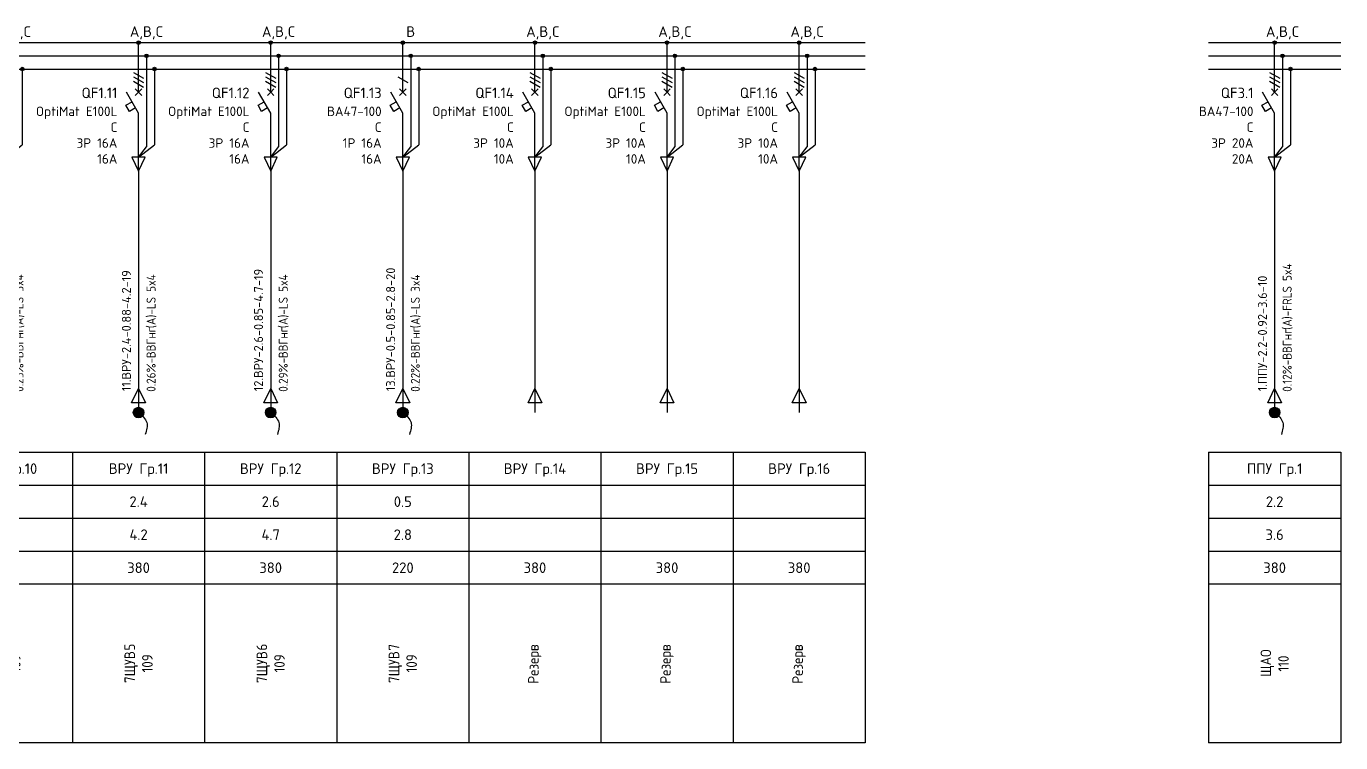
# Model space of a CAD drawing. Header units: millimetres. Extents: x -4379 to 694, y -18291 to 2656.
# Drawn here: x -2721.2 to -2472.5, y 2520.4 to 2656 of the extents above; entities that cross this region are included whole.
import ezdxf
from ezdxf.enums import TextEntityAlignment as Align

# ---------------------------------------------------------------- set-up
doc = ezdxf.new("R2010")
doc.units = ezdxf.units.MM
for name, color, linetype in [('Автомат защитный', 7, 'Continuous'), ('Принципиальная схема КТП -для ОДНОЛИНЕЙКИ', 7, 'Continuous'), ('ПРОВОДНИКИ', 7, 'Continuous'), ('Секция ППУ', 7, 'Continuous')]:
    doc.layers.add(name, color=color, linetype=linetype)
doc.layers.add('ЭС АВ', color=7, linetype='Continuous', lineweight=18)
doc.layers.add('ЭС рамка', color=7, linetype='Continuous', lineweight=18)
doc.styles.add('SLD_Style', font='isocpeur.ttf', dxfattribs={"width": 0.9})

# ---------------------------------------------------------------- blocks, each defined once
blk = doc.blocks.new('*U58')
h = blk.add_hatch(color=256)
h.dxf.hatch_style = 1
edge = h.paths.add_edge_path()
edge.add_ellipse((12.5, 132.5), major_axis=(0, 0.333), ratio=1, start_angle=0, end_angle=360)
h = blk.add_hatch(color=256)
h.dxf.hatch_style = 1
edge = h.paths.add_edge_path()
edge.add_ellipse((14, 130), major_axis=(0, 0.333), ratio=1, start_angle=0, end_angle=360)
h = blk.add_hatch(color=256)
h.dxf.hatch_style = 1
edge = h.paths.add_edge_path()
edge.add_ellipse((15.5, 127.5), major_axis=(0, 0.333), ratio=1, start_angle=0, end_angle=360)
at = {"lineweight": 30}
for p, q in [((14, 129.67), (14, 123.11)), ((15.5, 127.17), (15.5, 113.13)), ((14, 123.11), (14, 112.8)), ((0, 55), (25, 55)), ((0, 55), (0, 0)), ((25, 55), (25, 0)), ((0, 48.75), (25, 48.75)), ((0, 42.5), (25, 42.5)), ((0, 36.25), (25, 36.25))]:
    blk.add_line(p, q, dxfattribs=at)
at = {"layer": 'Автомат защитный', "lineweight": 30}
for p, q in [((12.5, 123.11), (12.5, 132.17)), ((11.54, 126.87), (13.46, 125.76)), ((11.54, 126.04), (13.46, 124.93)), ((11.54, 125.2), (13.46, 124.09)), ((12.5, 119.17), (10.22, 123.11)), ((10.1, 120.66), (11.26, 121.32)), ((10.77, 119.5), (10.1, 120.66)), ((11.92, 120.17), (10.77, 119.5)), ((12.5, 108.54), (12.5, 119.17))]:
    blk.add_line(p, q, dxfattribs=at)
blk.add_ellipse((12.5, 132.5), major_axis=(0, 0.333), ratio=1, start_param=-1.570796, end_param=4.712389, dxfattribs=at)
at = {"layer": 'Принципиальная схема КТП -для ОДНОЛИНЕЙКИ', "lineweight": 30}
for p, q in [((12.5, 108.54), (12.5, 99.73)), ((11.19, 64.32), (12.5, 67.06)), ((12.5, 67.06), (13.81, 64.32)), ((13.81, 64.32), (11.19, 64.32)), ((12.5, 64.32), (12.5, 62.5))]:
    blk.add_line(p, q, dxfattribs=at)
at = {"layer": 'ПРОВОДНИКИ', "lineweight": 30}
for p, q in [((12.5, 110.81), (15.5, 113.13)), ((12.5, 110.81), (14, 112.8)), ((13.75, 110.81), (11.25, 110.81)), ((11.25, 110.81), (12.5, 108.2)), ((12.5, 108.2), (13.75, 110.81)), ((11.19, 64.31), (12.5, 67.06)), ((12.5, 67.06), (13.81, 64.31)), ((13.81, 64.31), (11.19, 64.31))]:
    blk.add_line(p, q, dxfattribs=at)
at = {"layer": 'ПРОВОДНИКИ', "lineweight": 30, "ltscale": 100}
blk.add_line((12.5, 99.73), (12.5, 64.32), dxfattribs=at)
at = {"layer": 'ПРОВОДНИКИ', "color": 7, "linetype": 'Continuous', "lineweight": 30}
for centre in [(14, 130), (15.5, 127.5), (15.5, 127.5)]:
    blk.add_ellipse(centre, major_axis=(0, 0.333), ratio=1, start_param=-1.570796, end_param=4.712389, dxfattribs=at)
at = {"layer": 'ЭС АВ', "color": 7, "lineweight": 30}
for q in [(11.88, 123.74), (11.88, 122.49), (13.12, 123.74), (13.12, 122.49)]:
    blk.add_line((12.5, 123.11), q, dxfattribs=at)
at = {"layer": 'ЭС рамка', "color": 7, "linetype": 'Continuous', "lineweight": 30}
for p, q in [((0, 132.5), (12.17, 132.5)), ((12.83, 132.5), (25, 132.5))]:
    blk.add_line(p, q, dxfattribs=at)
at = {"layer": 'ЭС рамка', "color": 5, "linetype": 'Continuous', "lineweight": 30}
for p, q in [((0, 130), (13.67, 130)), ((14.33, 130), (25, 130))]:
    blk.add_line(p, q, dxfattribs=at)
at = {"layer": 'ЭС рамка', "color": 94, "linetype": 'Continuous', "lineweight": 30}
for p, q in [((0, 127.5), (15.17, 127.5)), ((15.83, 127.5), (25, 127.5))]:
    blk.add_line(p, q, dxfattribs=at)
at = {"layer": 'ЭС рамка', "lineweight": 30}
for p, q in [((25, 30), (0, 30)), ((25, 0), (0, 0))]:
    blk.add_line(p, q, dxfattribs=at)
at = {"style": 'SLD_Style'}
for tag, p in [('LABEL', (12.5, 51.88)), ('INSTALLEDPOWER', (12.5, 45.63)), ('CURRENT', (12.5, 39.37)), ('VOLTAGE', (12.5, 33.13))]:
    blk.add_attdef(tag, text='', height=2, dxfattribs=at).set_placement(p, align=Align.MIDDLE_CENTER)
blk.add_attdef('TEXT', text='', height=2, rotation=90, dxfattribs=at).set_placement((12.5, 15), align=Align.MIDDLE_CENTER)
at = {"layer": 'Автомат защитный', "style": 'SLD_Style'}
blk.add_attdef('PHASE', text='', height=2, dxfattribs=at).set_placement((14, 134.59), align=Align.MIDDLE_CENTER)
for tag, height, p in [('NUMBER', 2, (8.49, 122.99)), ('SWITCHTYPE', 1.8, (8.49, 119.5)), ('SWITCHRELEASE', 1.8, (8.49, 116.5)), ('SWITCHNOMINALCURRENT', 1.8, (8.49, 113.5)), ('SWITCHRELEASECURRENT', 1.8, (8.49, 110.5)), ('RCDTYPE', 1.8, (8.49, 107.5)), ('RCDSETPOINT', 1.8, (8.49, 104.5))]:
    blk.add_attdef(tag, text='', height=height, dxfattribs=at).set_placement(p, align=Align.MIDDLE_RIGHT)
blk.add_attdef('LINE_A', text='', height=1.7, rotation=90, dxfattribs=at).set_placement((10.19, 65.45), align=Align.MIDDLE_LEFT)
blk.add_attdef('LINE_B', text='', height=1.7, rotation=90, dxfattribs=at).set_placement((13.85, 65.45), align=Align.TOP_LEFT)
blk = doc.blocks.new('*U21')
at = {"linetype": 'ByBlock', "lineweight": 30}
h = blk.add_hatch(color=256, dxfattribs=at)
h.paths.add_polyline_path([(-0.4, 0.9, -0.414214), (0.92, 0.37), (0, -0.02)])
h.paths.add_polyline_path([(0.92, 0.37, -0.101228), (1, -0.02, -0.30039), (0.39, -0.94), (0, -0.02)])
h.paths.add_polyline_path([(-0.4, 0.9), (0.39, -0.94, -0.538), (-1, -0.02, -0.30039)])
blk.add_circle((0, -0.02), 1, dxfattribs=at)
blk.add_spline([(0, 0), (1.55, -1.88), (1.27, -4.16)], degree=3, dxfattribs=at)
blk = doc.blocks.new('*U57')
h = blk.add_hatch(color=256)
h.dxf.hatch_style = 1
edge = h.paths.add_edge_path()
edge.add_ellipse((12.5, 132.5), major_axis=(0, 0.333), ratio=1, start_angle=0, end_angle=360)
h = blk.add_hatch(color=256)
h.dxf.hatch_style = 1
edge = h.paths.add_edge_path()
edge.add_ellipse((14, 130), major_axis=(0, 0.333), ratio=1, start_angle=0, end_angle=360)
h = blk.add_hatch(color=256)
h.dxf.hatch_style = 1
edge = h.paths.add_edge_path()
edge.add_ellipse((15.5, 127.5), major_axis=(0, 0.333), ratio=1, start_angle=0, end_angle=360)
at = {"lineweight": 30}
for p, q in [((14, 129.67), (14, 123.11)), ((15.5, 127.17), (15.5, 113.13)), ((14, 123.11), (14, 112.8)), ((0, 55), (25, 55)), ((0, 55), (0, 0)), ((25, 55), (25, 0)), ((0, 48.75), (25, 48.75)), ((0, 42.5), (25, 42.5)), ((0, 36.25), (25, 36.25))]:
    blk.add_line(p, q, dxfattribs=at)
at = {"layer": 'Автомат защитный', "lineweight": 30}
for p, q in [((12.5, 123.11), (12.5, 132.17)), ((11.54, 126.04), (13.46, 124.93)), ((12.5, 119.17), (10.22, 123.11)), ((10.1, 120.66), (11.26, 121.32)), ((10.77, 119.5), (10.1, 120.66)), ((11.92, 120.17), (10.77, 119.5)), ((12.5, 108.54), (12.5, 119.17))]:
    blk.add_line(p, q, dxfattribs=at)
blk.add_ellipse((12.5, 132.5), major_axis=(0, 0.333), ratio=1, start_param=-1.570796, end_param=4.712389, dxfattribs=at)
at = {"layer": 'Принципиальная схема КТП -для ОДНОЛИНЕЙКИ', "lineweight": 30}
for p, q in [((12.5, 108.54), (12.5, 99.73)), ((11.19, 64.32), (12.5, 67.06)), ((12.5, 67.06), (13.81, 64.32)), ((13.81, 64.32), (11.19, 64.32)), ((12.5, 64.32), (12.5, 62.5))]:
    blk.add_line(p, q, dxfattribs=at)
at = {"layer": 'ПРОВОДНИКИ', "lineweight": 30}
for p, q in [((12.5, 110.81), (15.5, 113.13)), ((12.5, 110.81), (14, 112.8)), ((13.75, 110.81), (11.25, 110.81)), ((11.25, 110.81), (12.5, 108.2)), ((12.5, 108.2), (13.75, 110.81)), ((11.19, 64.31), (12.5, 67.06)), ((12.5, 67.06), (13.81, 64.31)), ((13.81, 64.31), (11.19, 64.31))]:
    blk.add_line(p, q, dxfattribs=at)
at = {"layer": 'ПРОВОДНИКИ', "lineweight": 30, "ltscale": 100}
blk.add_line((12.5, 99.73), (12.5, 64.32), dxfattribs=at)
at = {"layer": 'ПРОВОДНИКИ', "color": 7, "linetype": 'Continuous', "lineweight": 30}
for centre in [(14, 130), (15.5, 127.5), (15.5, 127.5)]:
    blk.add_ellipse(centre, major_axis=(0, 0.333), ratio=1, start_param=-1.570796, end_param=4.712389, dxfattribs=at)
at = {"layer": 'ЭС АВ', "color": 7, "lineweight": 30}
for q in [(11.88, 123.74), (11.88, 122.49), (13.12, 123.74), (13.12, 122.49)]:
    blk.add_line((12.5, 123.11), q, dxfattribs=at)
at = {"layer": 'ЭС рамка', "color": 7, "linetype": 'Continuous', "lineweight": 30}
for p, q in [((0, 132.5), (12.17, 132.5)), ((12.83, 132.5), (25, 132.5))]:
    blk.add_line(p, q, dxfattribs=at)
at = {"layer": 'ЭС рамка', "color": 5, "linetype": 'Continuous', "lineweight": 30}
for p, q in [((0, 130), (13.67, 130)), ((14.33, 130), (25, 130))]:
    blk.add_line(p, q, dxfattribs=at)
at = {"layer": 'ЭС рамка', "color": 94, "linetype": 'Continuous', "lineweight": 30}
for p, q in [((0, 127.5), (15.17, 127.5)), ((15.83, 127.5), (25, 127.5))]:
    blk.add_line(p, q, dxfattribs=at)
at = {"layer": 'ЭС рамка', "lineweight": 30}
for p, q in [((25, 30), (0, 30)), ((25, 0), (0, 0))]:
    blk.add_line(p, q, dxfattribs=at)
at = {"style": 'SLD_Style'}
for tag, p in [('LABEL', (12.5, 51.88)), ('INSTALLEDPOWER', (12.5, 45.63)), ('CURRENT', (12.5, 39.37)), ('VOLTAGE', (12.5, 33.13))]:
    blk.add_attdef(tag, text='', height=2, dxfattribs=at).set_placement(p, align=Align.MIDDLE_CENTER)
blk.add_attdef('TEXT', text='', height=2, rotation=90, dxfattribs=at).set_placement((12.5, 15), align=Align.MIDDLE_CENTER)
at = {"layer": 'Автомат защитный', "style": 'SLD_Style'}
blk.add_attdef('PHASE', text='', height=2, dxfattribs=at).set_placement((14, 134.59), align=Align.MIDDLE_CENTER)
for tag, height, p in [('NUMBER', 2, (8.49, 122.99)), ('SWITCHTYPE', 1.8, (8.49, 119.5)), ('SWITCHRELEASE', 1.8, (8.49, 116.5)), ('SWITCHNOMINALCURRENT', 1.8, (8.49, 113.5)), ('SWITCHRELEASECURRENT', 1.8, (8.49, 110.5)), ('RCDTYPE', 1.8, (8.49, 107.5)), ('RCDSETPOINT', 1.8, (8.49, 104.5))]:
    blk.add_attdef(tag, text='', height=height, dxfattribs=at).set_placement(p, align=Align.MIDDLE_RIGHT)
blk.add_attdef('LINE_A', text='', height=1.7, rotation=90, dxfattribs=at).set_placement((10.19, 65.45), align=Align.MIDDLE_LEFT)
blk.add_attdef('LINE_B', text='', height=1.7, rotation=90, dxfattribs=at).set_placement((13.85, 65.45), align=Align.TOP_LEFT)

msp = doc.modelspace()

# ---------------------------------------------------------------- block references
at = {"layer": 'Секция ППУ', "lineweight": 0}
ref = msp.add_blockref('*U58', (-2737.445, 2520.419, -0.006), dxfattribs=at)
ref.add_attrib('LABEL', 'ВРУ Гр.10', dxfattribs={"layer": '0', "height": 2, "style": 'SLD_Style'}).set_placement((-2724.945, 2572.294, -0.006), align=Align.MIDDLE_CENTER)
ref.add_attrib('INSTALLEDPOWER', '2.4', dxfattribs={"layer": '0', "height": 2, "style": 'SLD_Style'}).set_placement((-2724.945, 2566.044, -0.006), align=Align.MIDDLE_CENTER)
ref.add_attrib('CURRENT', '4.2', dxfattribs={"layer": '0', "height": 2, "style": 'SLD_Style'}).set_placement((-2724.945, 2559.794, -0.006), align=Align.MIDDLE_CENTER)
ref.add_attrib('VOLTAGE', '380', dxfattribs={"layer": '0', "height": 2, "style": 'SLD_Style'}).set_placement((-2724.945, 2553.544, -0.006), align=Align.MIDDLE_CENTER)
ref.add_attrib('LINE_A', ' 10.ВРУ-2.4-0.88-4.2-18', dxfattribs={"layer": 'Автомат защитный', "height": 1.7, "rotation": 90, "style": 'SLD_Style'}).set_placement((-2727.251, 2585.87, -0.006), align=Align.MIDDLE_LEFT)
ref.add_attrib('LINE_B_001', ' 0.25%%%-', (-2721.725, 2585.87, -0.006), dxfattribs={"layer": 'Автомат защитный', "height": 1.7, "rotation": 90, "style": 'SLD_Style', "width": 0.9})
ref.add_attrib('PHASE', 'A,B,C', dxfattribs={"layer": 'Автомат защитный', "height": 2, "style": 'SLD_Style'}).set_placement((-2723.445, 2655.01, -0.006), align=Align.MIDDLE_CENTER)
ref.add_attrib('NUMBER', 'QF1.10', dxfattribs={"layer": 'Автомат защитный', "height": 2, "style": 'SLD_Style'}).set_placement((-2728.956, 2643.406, -0.006), align=Align.MIDDLE_RIGHT)
ref.add_attrib('SWITCHTYPE', 'OptiMat E100L', dxfattribs={"layer": 'Автомат защитный', "height": 1.8, "style": 'SLD_Style'}).set_placement((-2728.956, 2639.919, -0.006), align=Align.MIDDLE_RIGHT)
ref.add_attrib('SWITCHRELEASE', 'C', dxfattribs={"layer": 'Автомат защитный', "height": 1.8, "style": 'SLD_Style'}).set_placement((-2728.956, 2636.919, -0.006), align=Align.MIDDLE_RIGHT)
ref.add_attrib('SWITCHNOMINALCURRENT', '3Р 16А', dxfattribs={"layer": 'Автомат защитный', "height": 1.8, "style": 'SLD_Style'}).set_placement((-2728.956, 2633.919, -0.006), align=Align.MIDDLE_RIGHT)
ref.add_attrib('SWITCHRELEASECURRENT', '16А', dxfattribs={"layer": 'Автомат защитный', "height": 1.8, "style": 'SLD_Style'}).set_placement((-2728.956, 2630.919, -0.006), align=Align.MIDDLE_RIGHT)
ref.add_attrib('TEXT_001', '7', (-2725.612, 2531.639, -0.006), dxfattribs={"layer": '0', "height": 2, "rotation": 90, "style": 'SLD_Style', "width": 0.9})
ref.add_attrib('LINE_B_002', 'ВВГнг', (-2721.725, 2593.214, -0.006), dxfattribs={"layer": 'Автомат защитный', "height": 1.7, "rotation": 90, "style": 'SLD_Style', "width": 0.9})
ref.add_attrib('LINE_B_003', '(', (-2721.725, 2598.875, -0.006), dxfattribs={"layer": 'Автомат защитный', "height": 1.7, "rotation": 90, "style": 'SLD_Style', "width": 0.9})
ref.add_attrib('LINE_B_004', 'А', (-2721.725, 2599.487, -0.006), dxfattribs={"layer": 'Автомат защитный', "height": 1.7, "rotation": 90, "style": 'SLD_Style', "width": 0.9})
ref.add_attrib('LINE_B_005', ')-LS 5x4', (-2721.725, 2600.864, -0.006), dxfattribs={"layer": 'Автомат защитный', "height": 1.7, "rotation": 90, "style": 'SLD_Style', "width": 0.9})
ref.add_attrib('TEXT_002', 'ЩУВ', (-2725.612, 2532.899, -0.006), dxfattribs={"layer": '0', "height": 2, "rotation": 90, "style": 'SLD_Style', "width": 0.9})
ref.add_attrib('TEXT_003', '4', (-2725.612, 2537.759, -0.006), dxfattribs={"layer": '0', "height": 2, "rotation": 90, "style": 'SLD_Style', "width": 0.9})
ref.add_attrib('TEXT_004', '109', (-2722.278, 2533.709, -0.006), dxfattribs={"layer": '0', "height": 2, "rotation": 90, "style": 'SLD_Style', "width": 0.9})
ref = msp.add_blockref('*U58', (-2712.445, 2520.419, -0.006), dxfattribs=at)
ref.add_attrib('LABEL', 'ВРУ Гр.11', dxfattribs={"layer": '0', "height": 2, "style": 'SLD_Style'}).set_placement((-2699.945, 2572.294, -0.006), align=Align.MIDDLE_CENTER)
ref.add_attrib('INSTALLEDPOWER', '2.4', dxfattribs={"layer": '0', "height": 2, "style": 'SLD_Style'}).set_placement((-2699.945, 2566.044, -0.006), align=Align.MIDDLE_CENTER)
ref.add_attrib('CURRENT', '4.2', dxfattribs={"layer": '0', "height": 2, "style": 'SLD_Style'}).set_placement((-2699.945, 2559.794, -0.006), align=Align.MIDDLE_CENTER)
ref.add_attrib('VOLTAGE', '380', dxfattribs={"layer": '0', "height": 2, "style": 'SLD_Style'}).set_placement((-2699.945, 2553.544, -0.006), align=Align.MIDDLE_CENTER)
ref.add_attrib('LINE_A', ' 11.ВРУ-2.4-0.88-4.2-19', dxfattribs={"layer": 'Автомат защитный', "height": 1.7, "rotation": 90, "style": 'SLD_Style'}).set_placement((-2702.251, 2585.87, -0.006), align=Align.MIDDLE_LEFT)
ref.add_attrib('LINE_B_001', ' 0.26%%%-', (-2696.725, 2585.87, -0.006), dxfattribs={"layer": 'Автомат защитный', "height": 1.7, "rotation": 90, "style": 'SLD_Style', "width": 0.9})
ref.add_attrib('PHASE', 'A,B,C', dxfattribs={"layer": 'Автомат защитный', "height": 2, "style": 'SLD_Style'}).set_placement((-2698.445, 2655.01, -0.006), align=Align.MIDDLE_CENTER)
ref.add_attrib('NUMBER', 'QF1.11', dxfattribs={"layer": 'Автомат защитный', "height": 2, "style": 'SLD_Style'}).set_placement((-2703.956, 2643.406, -0.006), align=Align.MIDDLE_RIGHT)
ref.add_attrib('SWITCHTYPE', 'OptiMat E100L', dxfattribs={"layer": 'Автомат защитный', "height": 1.8, "style": 'SLD_Style'}).set_placement((-2703.956, 2639.919, -0.006), align=Align.MIDDLE_RIGHT)
ref.add_attrib('SWITCHRELEASE', 'C', dxfattribs={"layer": 'Автомат защитный', "height": 1.8, "style": 'SLD_Style'}).set_placement((-2703.956, 2636.919, -0.006), align=Align.MIDDLE_RIGHT)
ref.add_attrib('SWITCHNOMINALCURRENT', '3Р 16А', dxfattribs={"layer": 'Автомат защитный', "height": 1.8, "style": 'SLD_Style'}).set_placement((-2703.956, 2633.919, -0.006), align=Align.MIDDLE_RIGHT)
ref.add_attrib('SWITCHRELEASECURRENT', '16А', dxfattribs={"layer": 'Автомат защитный', "height": 1.8, "style": 'SLD_Style'}).set_placement((-2703.956, 2630.919, -0.006), align=Align.MIDDLE_RIGHT)
ref.add_attrib('TEXT_001', '7', (-2700.612, 2531.729, -0.006), dxfattribs={"layer": '0', "height": 2, "rotation": 90, "style": 'SLD_Style', "width": 0.9})
ref.add_attrib('LINE_B_002', 'ВВГнг', (-2696.725, 2593.214, -0.006), dxfattribs={"layer": 'Автомат защитный', "height": 1.7, "rotation": 90, "style": 'SLD_Style', "width": 0.9})
ref.add_attrib('LINE_B_003', '(', (-2696.725, 2598.875, -0.006), dxfattribs={"layer": 'Автомат защитный', "height": 1.7, "rotation": 90, "style": 'SLD_Style', "width": 0.9})
ref.add_attrib('LINE_B_004', 'А', (-2696.725, 2599.487, -0.006), dxfattribs={"layer": 'Автомат защитный', "height": 1.7, "rotation": 90, "style": 'SLD_Style', "width": 0.9})
ref.add_attrib('LINE_B_005', ')-LS 5x4', (-2696.725, 2600.864, -0.006), dxfattribs={"layer": 'Автомат защитный', "height": 1.7, "rotation": 90, "style": 'SLD_Style', "width": 0.9})
ref.add_attrib('TEXT_002', 'ЩУВ', (-2700.612, 2532.989, -0.006), dxfattribs={"layer": '0', "height": 2, "rotation": 90, "style": 'SLD_Style', "width": 0.9})
ref.add_attrib('TEXT_003', '5', (-2700.612, 2537.849, -0.006), dxfattribs={"layer": '0', "height": 2, "rotation": 90, "style": 'SLD_Style', "width": 0.9})
ref.add_attrib('TEXT_004', '109', (-2697.278, 2533.709, -0.006), dxfattribs={"layer": '0', "height": 2, "rotation": 90, "style": 'SLD_Style', "width": 0.9})
ref = msp.add_blockref('*U58', (-2687.445, 2520.419, -0.006), dxfattribs=at)
ref.add_attrib('LABEL', 'ВРУ Гр.12', dxfattribs={"layer": '0', "height": 2, "style": 'SLD_Style'}).set_placement((-2674.945, 2572.294, -0.006), align=Align.MIDDLE_CENTER)
ref.add_attrib('INSTALLEDPOWER', '2.6', dxfattribs={"layer": '0', "height": 2, "style": 'SLD_Style'}).set_placement((-2674.945, 2566.044, -0.006), align=Align.MIDDLE_CENTER)
ref.add_attrib('CURRENT', '4.7', dxfattribs={"layer": '0', "height": 2, "style": 'SLD_Style'}).set_placement((-2674.945, 2559.794, -0.006), align=Align.MIDDLE_CENTER)
ref.add_attrib('VOLTAGE', '380', dxfattribs={"layer": '0', "height": 2, "style": 'SLD_Style'}).set_placement((-2674.945, 2553.544, -0.006), align=Align.MIDDLE_CENTER)
ref.add_attrib('LINE_A', ' 12.ВРУ-2.6-0.85-4.7-19', dxfattribs={"layer": 'Автомат защитный', "height": 1.7, "rotation": 90, "style": 'SLD_Style'}).set_placement((-2677.251, 2585.87, -0.006), align=Align.MIDDLE_LEFT)
ref.add_attrib('LINE_B_001', ' 0.29%%%-', (-2671.725, 2585.87, -0.006), dxfattribs={"layer": 'Автомат защитный', "height": 1.7, "rotation": 90, "style": 'SLD_Style', "width": 0.9})
ref.add_attrib('PHASE', 'A,B,C', dxfattribs={"layer": 'Автомат защитный', "height": 2, "style": 'SLD_Style'}).set_placement((-2673.445, 2655.01, -0.006), align=Align.MIDDLE_CENTER)
ref.add_attrib('NUMBER', 'QF1.12', dxfattribs={"layer": 'Автомат защитный', "height": 2, "style": 'SLD_Style'}).set_placement((-2678.956, 2643.406, -0.006), align=Align.MIDDLE_RIGHT)
ref.add_attrib('SWITCHTYPE', 'OptiMat E100L', dxfattribs={"layer": 'Автомат защитный', "height": 1.8, "style": 'SLD_Style'}).set_placement((-2678.956, 2639.919, -0.006), align=Align.MIDDLE_RIGHT)
ref.add_attrib('SWITCHRELEASE', 'C', dxfattribs={"layer": 'Автомат защитный', "height": 1.8, "style": 'SLD_Style'}).set_placement((-2678.956, 2636.919, -0.006), align=Align.MIDDLE_RIGHT)
ref.add_attrib('SWITCHNOMINALCURRENT', '3Р 16А', dxfattribs={"layer": 'Автомат защитный', "height": 1.8, "style": 'SLD_Style'}).set_placement((-2678.956, 2633.919, -0.006), align=Align.MIDDLE_RIGHT)
ref.add_attrib('SWITCHRELEASECURRENT', '16А', dxfattribs={"layer": 'Автомат защитный', "height": 1.8, "style": 'SLD_Style'}).set_placement((-2678.956, 2630.919, -0.006), align=Align.MIDDLE_RIGHT)
ref.add_attrib('TEXT_001', '7', (-2675.612, 2531.729, -0.006), dxfattribs={"layer": '0', "height": 2, "rotation": 90, "style": 'SLD_Style', "width": 0.9})
ref.add_attrib('LINE_B_002', 'ВВГнг', (-2671.725, 2593.214, -0.006), dxfattribs={"layer": 'Автомат защитный', "height": 1.7, "rotation": 90, "style": 'SLD_Style', "width": 0.9})
ref.add_attrib('LINE_B_003', '(', (-2671.725, 2598.875, -0.006), dxfattribs={"layer": 'Автомат защитный', "height": 1.7, "rotation": 90, "style": 'SLD_Style', "width": 0.9})
ref.add_attrib('LINE_B_004', 'А', (-2671.725, 2599.487, -0.006), dxfattribs={"layer": 'Автомат защитный', "height": 1.7, "rotation": 90, "style": 'SLD_Style', "width": 0.9})
ref.add_attrib('LINE_B_005', ')-LS 5x4', (-2671.725, 2600.864, -0.006), dxfattribs={"layer": 'Автомат защитный', "height": 1.7, "rotation": 90, "style": 'SLD_Style', "width": 0.9})
ref.add_attrib('TEXT_002', 'ЩУВ', (-2675.612, 2532.989, -0.006), dxfattribs={"layer": '0', "height": 2, "rotation": 90, "style": 'SLD_Style', "width": 0.9})
ref.add_attrib('TEXT_003', '6', (-2675.612, 2537.849, -0.006), dxfattribs={"layer": '0', "height": 2, "rotation": 90, "style": 'SLD_Style', "width": 0.9})
ref.add_attrib('TEXT_004', '109', (-2672.278, 2533.709, -0.006), dxfattribs={"layer": '0', "height": 2, "rotation": 90, "style": 'SLD_Style', "width": 0.9})
ref = msp.add_blockref('*U57', (-2662.445, 2520.419, -0.006), dxfattribs=at)
ref.add_attrib('LABEL', 'ВРУ Гр.13', dxfattribs={"layer": '0', "height": 2, "style": 'SLD_Style'}).set_placement((-2649.945, 2572.294, -0.006), align=Align.MIDDLE_CENTER)
ref.add_attrib('INSTALLEDPOWER', '0.5', dxfattribs={"layer": '0', "height": 2, "style": 'SLD_Style'}).set_placement((-2649.945, 2566.044, -0.006), align=Align.MIDDLE_CENTER)
ref.add_attrib('CURRENT', '2.8', dxfattribs={"layer": '0', "height": 2, "style": 'SLD_Style'}).set_placement((-2649.945, 2559.794, -0.006), align=Align.MIDDLE_CENTER)
ref.add_attrib('VOLTAGE', '220', dxfattribs={"layer": '0', "height": 2, "style": 'SLD_Style'}).set_placement((-2649.945, 2553.544, -0.006), align=Align.MIDDLE_CENTER)
ref.add_attrib('LINE_A', ' 13.ВРУ-0.5-0.85-2.8-20', dxfattribs={"layer": 'Автомат защитный', "height": 1.7, "rotation": 90, "style": 'SLD_Style'}).set_placement((-2652.251, 2585.87, -0.006), align=Align.MIDDLE_LEFT)
ref.add_attrib('LINE_B_001', ' 0.22%%%-', (-2646.725, 2585.87, -0.006), dxfattribs={"layer": 'Автомат защитный', "height": 1.7, "rotation": 90, "style": 'SLD_Style', "width": 0.9})
ref.add_attrib('PHASE', 'B', dxfattribs={"layer": 'Автомат защитный', "height": 2, "style": 'SLD_Style'}).set_placement((-2648.445, 2655.01, -0.006), align=Align.MIDDLE_CENTER)
ref.add_attrib('NUMBER', 'QF1.13', dxfattribs={"layer": 'Автомат защитный', "height": 2, "style": 'SLD_Style'}).set_placement((-2653.956, 2643.406, -0.006), align=Align.MIDDLE_RIGHT)
ref.add_attrib('SWITCHTYPE', 'ВА47-100', dxfattribs={"layer": 'Автомат защитный', "height": 1.8, "style": 'SLD_Style'}).set_placement((-2653.956, 2639.919, -0.006), align=Align.MIDDLE_RIGHT)
ref.add_attrib('SWITCHRELEASE', 'C', dxfattribs={"layer": 'Автомат защитный', "height": 1.8, "style": 'SLD_Style'}).set_placement((-2653.956, 2636.919, -0.006), align=Align.MIDDLE_RIGHT)
ref.add_attrib('SWITCHNOMINALCURRENT', '1Р 16А', dxfattribs={"layer": 'Автомат защитный', "height": 1.8, "style": 'SLD_Style'}).set_placement((-2653.956, 2633.919, -0.006), align=Align.MIDDLE_RIGHT)
ref.add_attrib('SWITCHRELEASECURRENT', '16А', dxfattribs={"layer": 'Автомат защитный', "height": 1.8, "style": 'SLD_Style'}).set_placement((-2653.956, 2630.919, -0.006), align=Align.MIDDLE_RIGHT)
ref.add_attrib('TEXT_001', '7', (-2650.612, 2531.729, -0.006), dxfattribs={"layer": '0', "height": 2, "rotation": 90, "style": 'SLD_Style', "width": 0.9})
ref.add_attrib('LINE_B_002', 'ВВГнг', (-2646.725, 2593.214, -0.006), dxfattribs={"layer": 'Автомат защитный', "height": 1.7, "rotation": 90, "style": 'SLD_Style', "width": 0.9})
ref.add_attrib('LINE_B_003', '(', (-2646.725, 2598.875, -0.006), dxfattribs={"layer": 'Автомат защитный', "height": 1.7, "rotation": 90, "style": 'SLD_Style', "width": 0.9})
ref.add_attrib('LINE_B_004', 'А', (-2646.725, 2599.487, -0.006), dxfattribs={"layer": 'Автомат защитный', "height": 1.7, "rotation": 90, "style": 'SLD_Style', "width": 0.9})
ref.add_attrib('LINE_B_005', ')-LS 3x4', (-2646.725, 2600.864, -0.006), dxfattribs={"layer": 'Автомат защитный', "height": 1.7, "rotation": 90, "style": 'SLD_Style', "width": 0.9})
ref.add_attrib('TEXT_002', 'ЩУВ', (-2650.612, 2532.989, -0.006), dxfattribs={"layer": '0', "height": 2, "rotation": 90, "style": 'SLD_Style', "width": 0.9})
ref.add_attrib('TEXT_003', '7', (-2650.612, 2537.849, -0.006), dxfattribs={"layer": '0', "height": 2, "rotation": 90, "style": 'SLD_Style', "width": 0.9})
ref.add_attrib('TEXT_004', '109', (-2647.278, 2533.709, -0.006), dxfattribs={"layer": '0', "height": 2, "rotation": 90, "style": 'SLD_Style', "width": 0.9})
ref = msp.add_blockref('*U58', (-2637.445, 2520.419, -0.006), dxfattribs=at)
ref.add_attrib('LABEL', 'ВРУ Гр.14', dxfattribs={"layer": '0', "height": 2, "style": 'SLD_Style'}).set_placement((-2624.945, 2572.294, -0.006), align=Align.MIDDLE_CENTER)
ref.add_attrib('VOLTAGE', '380', dxfattribs={"layer": '0', "height": 2, "style": 'SLD_Style'}).set_placement((-2624.945, 2553.544, -0.006), align=Align.MIDDLE_CENTER)
ref.add_attrib('PHASE', 'A,B,C', dxfattribs={"layer": 'Автомат защитный', "height": 2, "style": 'SLD_Style'}).set_placement((-2623.445, 2655.01, -0.006), align=Align.MIDDLE_CENTER)
ref.add_attrib('NUMBER', 'QF1.14', dxfattribs={"layer": 'Автомат защитный', "height": 2, "style": 'SLD_Style'}).set_placement((-2628.956, 2643.406, -0.006), align=Align.MIDDLE_RIGHT)
ref.add_attrib('SWITCHTYPE', 'OptiMat E100L', dxfattribs={"layer": 'Автомат защитный', "height": 1.8, "style": 'SLD_Style'}).set_placement((-2628.956, 2639.919, -0.006), align=Align.MIDDLE_RIGHT)
ref.add_attrib('SWITCHRELEASE', 'C', dxfattribs={"layer": 'Автомат защитный', "height": 1.8, "style": 'SLD_Style'}).set_placement((-2628.956, 2636.919, -0.006), align=Align.MIDDLE_RIGHT)
ref.add_attrib('SWITCHNOMINALCURRENT', '3Р 10А', dxfattribs={"layer": 'Автомат защитный', "height": 1.8, "style": 'SLD_Style'}).set_placement((-2628.956, 2633.919, -0.006), align=Align.MIDDLE_RIGHT)
ref.add_attrib('SWITCHRELEASECURRENT', '10А', dxfattribs={"layer": 'Автомат защитный', "height": 1.8, "style": 'SLD_Style'}).set_placement((-2628.956, 2630.919, -0.006), align=Align.MIDDLE_RIGHT)
ref.add_attrib('TEXT_001', 'Резерв', (-2624.245, 2531.594, -0.006), dxfattribs={"layer": '0', "height": 2, "rotation": 90, "style": 'SLD_Style', "width": 0.9})
ref = msp.add_blockref('*U58', (-2612.445, 2520.419, -0.006), dxfattribs=at)
ref.add_attrib('LABEL', 'ВРУ Гр.15', dxfattribs={"layer": '0', "height": 2, "style": 'SLD_Style'}).set_placement((-2599.945, 2572.294, -0.006), align=Align.MIDDLE_CENTER)
ref.add_attrib('VOLTAGE', '380', dxfattribs={"layer": '0', "height": 2, "style": 'SLD_Style'}).set_placement((-2599.945, 2553.544, -0.006), align=Align.MIDDLE_CENTER)
ref.add_attrib('PHASE', 'A,B,C', dxfattribs={"layer": 'Автомат защитный', "height": 2, "style": 'SLD_Style'}).set_placement((-2598.445, 2655.01, -0.006), align=Align.MIDDLE_CENTER)
ref.add_attrib('NUMBER', 'QF1.15', dxfattribs={"layer": 'Автомат защитный', "height": 2, "style": 'SLD_Style'}).set_placement((-2603.956, 2643.406, -0.006), align=Align.MIDDLE_RIGHT)
ref.add_attrib('SWITCHTYPE', 'OptiMat E100L', dxfattribs={"layer": 'Автомат защитный', "height": 1.8, "style": 'SLD_Style'}).set_placement((-2603.956, 2639.919, -0.006), align=Align.MIDDLE_RIGHT)
ref.add_attrib('SWITCHRELEASE', 'C', dxfattribs={"layer": 'Автомат защитный', "height": 1.8, "style": 'SLD_Style'}).set_placement((-2603.956, 2636.919, -0.006), align=Align.MIDDLE_RIGHT)
ref.add_attrib('SWITCHNOMINALCURRENT', '3Р 10А', dxfattribs={"layer": 'Автомат защитный', "height": 1.8, "style": 'SLD_Style'}).set_placement((-2603.956, 2633.919, -0.006), align=Align.MIDDLE_RIGHT)
ref.add_attrib('SWITCHRELEASECURRENT', '10А', dxfattribs={"layer": 'Автомат защитный', "height": 1.8, "style": 'SLD_Style'}).set_placement((-2603.956, 2630.919, -0.006), align=Align.MIDDLE_RIGHT)
ref.add_attrib('TEXT_001', 'Резерв', (-2599.245, 2531.594, -0.006), dxfattribs={"layer": '0', "height": 2, "rotation": 90, "style": 'SLD_Style', "width": 0.9})
ref = msp.add_blockref('*U58', (-2587.445, 2520.419, -0.006), dxfattribs=at)
ref.add_attrib('LABEL', 'ВРУ Гр.16', dxfattribs={"layer": '0', "height": 2, "style": 'SLD_Style'}).set_placement((-2574.945, 2572.294, -0.006), align=Align.MIDDLE_CENTER)
ref.add_attrib('VOLTAGE', '380', dxfattribs={"layer": '0', "height": 2, "style": 'SLD_Style'}).set_placement((-2574.945, 2553.544, -0.006), align=Align.MIDDLE_CENTER)
ref.add_attrib('PHASE', 'A,B,C', dxfattribs={"layer": 'Автомат защитный', "height": 2, "style": 'SLD_Style'}).set_placement((-2573.445, 2655.01, -0.006), align=Align.MIDDLE_CENTER)
ref.add_attrib('NUMBER', 'QF1.16', dxfattribs={"layer": 'Автомат защитный', "height": 2, "style": 'SLD_Style'}).set_placement((-2578.956, 2643.406, -0.006), align=Align.MIDDLE_RIGHT)
ref.add_attrib('SWITCHTYPE', 'OptiMat E100L', dxfattribs={"layer": 'Автомат защитный', "height": 1.8, "style": 'SLD_Style'}).set_placement((-2578.956, 2639.919, -0.006), align=Align.MIDDLE_RIGHT)
ref.add_attrib('SWITCHRELEASE', 'C', dxfattribs={"layer": 'Автомат защитный', "height": 1.8, "style": 'SLD_Style'}).set_placement((-2578.956, 2636.919, -0.006), align=Align.MIDDLE_RIGHT)
ref.add_attrib('SWITCHNOMINALCURRENT', '3Р 10А', dxfattribs={"layer": 'Автомат защитный', "height": 1.8, "style": 'SLD_Style'}).set_placement((-2578.956, 2633.919, -0.006), align=Align.MIDDLE_RIGHT)
ref.add_attrib('SWITCHRELEASECURRENT', '10А', dxfattribs={"layer": 'Автомат защитный', "height": 1.8, "style": 'SLD_Style'}).set_placement((-2578.956, 2630.919, -0.006), align=Align.MIDDLE_RIGHT)
ref.add_attrib('TEXT_001', 'Резерв', (-2574.245, 2531.594, -0.006), dxfattribs={"layer": '0', "height": 2, "rotation": 90, "style": 'SLD_Style', "width": 0.9})
ref = msp.add_blockref('*U58', (-2497.473, 2520.419, -0.006), dxfattribs=at)
ref.add_attrib('LABEL', 'ППУ Гр.1', dxfattribs={"layer": '0', "height": 2, "style": 'SLD_Style'}).set_placement((-2484.973, 2572.294, -0.006), align=Align.MIDDLE_CENTER)
ref.add_attrib('INSTALLEDPOWER', '2.2', dxfattribs={"layer": '0', "height": 2, "style": 'SLD_Style'}).set_placement((-2484.973, 2566.044, -0.006), align=Align.MIDDLE_CENTER)
ref.add_attrib('CURRENT', '3.6', dxfattribs={"layer": '0', "height": 2, "style": 'SLD_Style'}).set_placement((-2484.973, 2559.794, -0.006), align=Align.MIDDLE_CENTER)
ref.add_attrib('VOLTAGE', '380', dxfattribs={"layer": '0', "height": 2, "style": 'SLD_Style'}).set_placement((-2484.973, 2553.544, -0.006), align=Align.MIDDLE_CENTER)
ref.add_attrib('LINE_A', ' 1.ППУ-2.2-0.92-3.6-10', dxfattribs={"layer": 'Автомат защитный', "height": 1.7, "rotation": 90, "style": 'SLD_Style'}).set_placement((-2487.278, 2585.87, -0.006), align=Align.MIDDLE_LEFT)
ref.add_attrib('LINE_B_001', ' 0.12%%%-', (-2481.752, 2585.87, -0.006), dxfattribs={"layer": 'Автомат защитный', "height": 1.7, "rotation": 90, "style": 'SLD_Style', "width": 0.9})
ref.add_attrib('PHASE', 'A,B,C', dxfattribs={"layer": 'Автомат защитный', "height": 2, "style": 'SLD_Style'}).set_placement((-2483.473, 2655.01, -0.006), align=Align.MIDDLE_CENTER)
ref.add_attrib('NUMBER', 'QF3.1', dxfattribs={"layer": 'Автомат защитный', "height": 2, "style": 'SLD_Style'}).set_placement((-2488.983, 2643.406, -0.006), align=Align.MIDDLE_RIGHT)
ref.add_attrib('SWITCHTYPE', 'ВА47-100', dxfattribs={"layer": 'Автомат защитный', "height": 1.8, "style": 'SLD_Style'}).set_placement((-2488.983, 2639.919, -0.006), align=Align.MIDDLE_RIGHT)
ref.add_attrib('SWITCHRELEASE', 'C', dxfattribs={"layer": 'Автомат защитный', "height": 1.8, "style": 'SLD_Style'}).set_placement((-2488.983, 2636.919, -0.006), align=Align.MIDDLE_RIGHT)
ref.add_attrib('SWITCHNOMINALCURRENT', '3Р 20А', dxfattribs={"layer": 'Автомат защитный', "height": 1.8, "style": 'SLD_Style'}).set_placement((-2488.983, 2633.919, -0.006), align=Align.MIDDLE_RIGHT)
ref.add_attrib('SWITCHRELEASECURRENT', '20А', dxfattribs={"layer": 'Автомат защитный', "height": 1.8, "style": 'SLD_Style'}).set_placement((-2488.983, 2630.919, -0.006), align=Align.MIDDLE_RIGHT)
ref.add_attrib('TEXT_001', 'ЩАО', (-2485.639, 2532.899, -0.006), dxfattribs={"layer": '0', "height": 2, "rotation": 90, "style": 'SLD_Style', "width": 0.9})
ref.add_attrib('LINE_B_002', 'ВВГнг', (-2481.752, 2592.908, -0.006), dxfattribs={"layer": 'Автомат защитный', "height": 1.7, "rotation": 90, "style": 'SLD_Style', "width": 0.9})
ref.add_attrib('LINE_B_003', '(', (-2481.752, 2598.569, -0.006), dxfattribs={"layer": 'Автомат защитный', "height": 1.7, "rotation": 90, "style": 'SLD_Style', "width": 0.9})
ref.add_attrib('LINE_B_004', 'А', (-2481.752, 2599.181, -0.006), dxfattribs={"layer": 'Автомат защитный', "height": 1.7, "rotation": 90, "style": 'SLD_Style', "width": 0.9})
ref.add_attrib('LINE_B_005', ')-FRLS 5x4', (-2481.752, 2600.558, -0.006), dxfattribs={"layer": 'Автомат защитный', "height": 1.7, "rotation": 90, "style": 'SLD_Style', "width": 0.9})
ref.add_attrib('TEXT_002', '110', (-2482.306, 2533.889, -0.006), dxfattribs={"layer": '0', "height": 2, "rotation": 90, "style": 'SLD_Style', "width": 0.9})
for p in [(-2699.945, 2582.919, -0.006), (-2674.945, 2582.919, -0.006), (-2649.945, 2582.919, -0.006), (-2484.973, 2582.919, -0.006)]:
    msp.add_blockref('*U21', p, dxfattribs=at)

doc.saveas('drawing.dxf')
